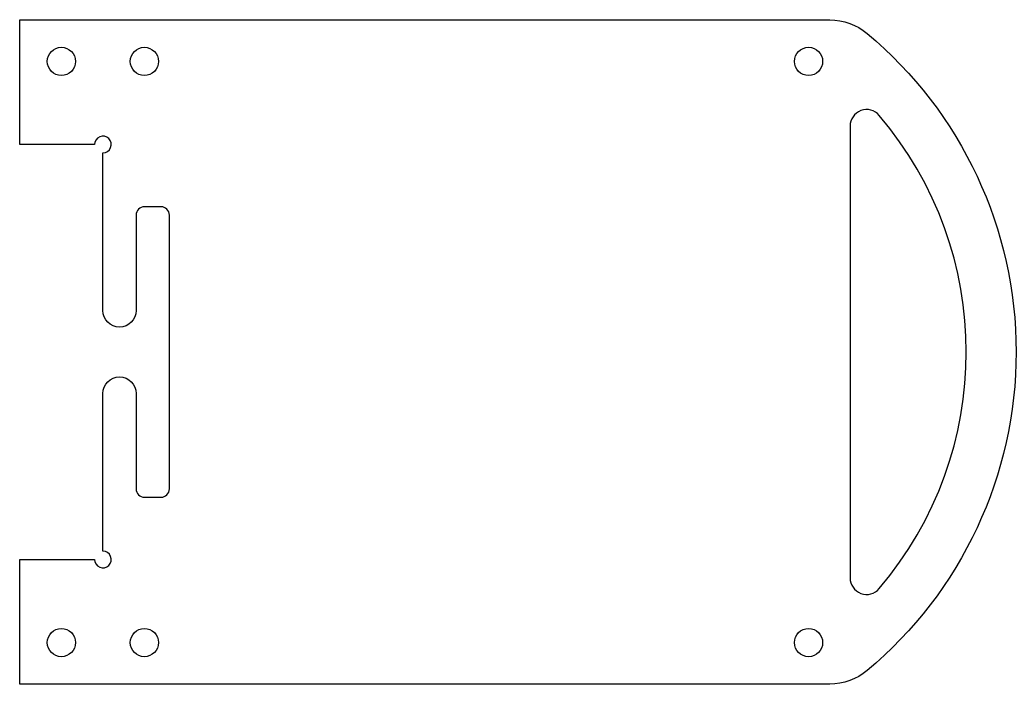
# Model space of a CAD drawing. Header units: millimetres. Extents: x -60 to 60, y -40 to 40.
import ezdxf

# ---------------------------------------------------------------- set-up
doc = ezdxf.new("R2010")
doc.units = ezdxf.units.MM
doc.layers.get('0').update_dxf_attribs({"linetype": 'CONTINUOUS'})

msp = doc.modelspace()

# ---------------------------------------------------------------- linework, layer by layer
for points in [[(37.57, 40, -0.175766), (42.06, 38.37, -0.467633), (42.06, -38.37, -0.175766), (37.57, -40), (-60, -40), (-60, -25), (-51, -25, 2.414214), (-50, -24), (-50, -5, -1), (-46, -5), (-46, -16.5, 0.414214), (-45, -17.5), (-43, -17.5, 0.414214), (-42, -16.5), (-42, 16.5, 0.414214), (-43, 17.5), (-45, 17.5, 0.414214), (-46, 16.5), (-46, 5, -1), (-50, 5), (-50, 24, 2.414214), (-51, 25), (-60, 25), (-60, 40)], [(40, 27.2), (40, -27.2, 0.69782), (43.52, -28.5, 0.367607), (43.52, 28.5, 0.69782)]]:
    msp.add_lwpolyline(points, format="xyb", close=True)
for centre in [(-55, 35), (-45, 35), (35, 35), (-55, -35), (-45, -35), (35, -35)]:
    msp.add_circle(centre, 1.7)

doc.saveas('drawing.dxf')
